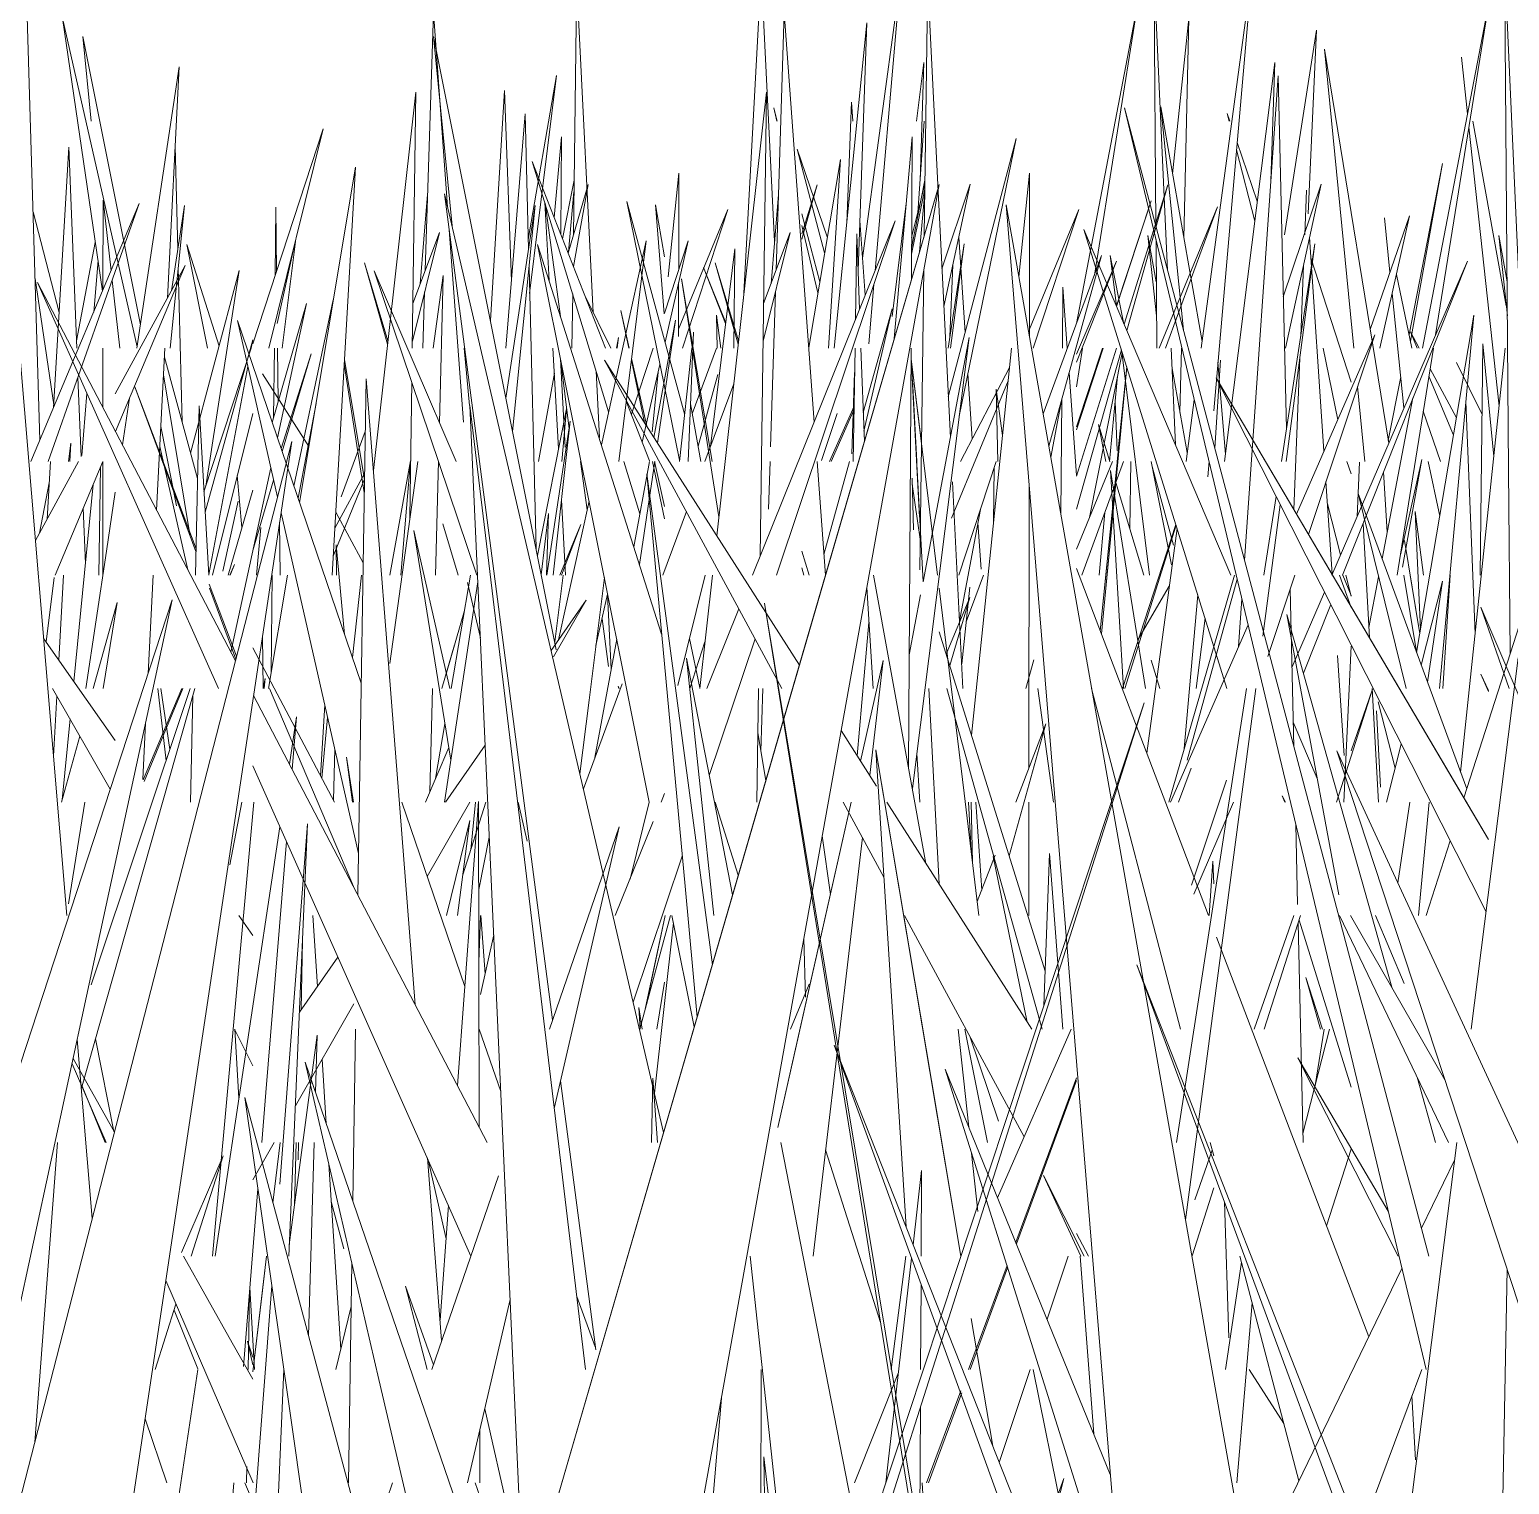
# Model space of a CAD drawing. Header units: millimetres. Extents: x -9575 to 27274, y -4387 to 11354.
# Drawn here: x -7130.47 to -7094.48, y 3080.31 to 3115.68 of the extents above; entities that cross this region are included whole.
import ezdxf

# ---------------------------------------------------------------- set-up
doc = ezdxf.new("R2010")
doc.units = ezdxf.units.MM
doc.layers.add('G-IMPT', color=8, linetype='Continuous', lineweight=9)

# ---------------------------------------------------------------- blocks, each defined once
blk = doc.blocks.new('Grass Array - 25_dwg-439225-North')
at = {"layer": 'G-IMPT'}
for p, q in [((-7113.111, 3109.125), (-7112.673, 3117.043)), ((-7112.353, 3110.527), (-7112.673, 3117.043)), ((-7130.217, 3105.694), (-7130.524, 3115.987)), ((-7128.694, 3109.318), (-7129.67, 3115.957)), ((-7127.852, 3107.96), (-7129.67, 3115.957)), ((-7110.901, 3107.931), (-7110.109, 3115.838)), ((-7110.319, 3109.817), (-7110.109, 3115.838)), ((-7098.979, 3115.196), (-7098.266, 3107.931)), ((-7098.979, 3115.196), (-7097.419, 3105.619)), ((-7097.419, 3105.619), (-7098.979, 3115.196)), ((-7118.34, 3110.576), (-7117.656, 3114.557)), ((-7118.307, 3109.26), (-7117.656, 3114.557)), ((-7119.262, 3108.602), (-7118.919, 3114.194)), ((-7118.919, 3114.194), (-7118.751, 3109.556)), ((-7110.596, 3110.977), (-7110.483, 3113.912)), ((-7110.45, 3113.449), (-7110.483, 3113.912)), ((-7101.298, 3113.449), (-7101.346, 3113.635)), ((-7101.281, 3113.449), (-7101.346, 3113.635)), ((-7125.042, 3108.04), (-7123.325, 3113.261)), ((-7124.648, 3107.931), (-7123.325, 3113.261)), ((-7108.127, 3106.751), (-7106.478, 3113.03)), ((-7107.86, 3106.275), (-7106.478, 3113.03)), ((-7100.614, 3111.507), (-7101.104, 3112.933)), ((-7129.516, 3112.821), (-7129.885, 3106.484)), ((-7129.516, 3112.821), (-7129.32, 3107.931)), ((-7111.069, 3110.636), (-7111.8, 3112.771)), ((-7111.134, 3110.25), (-7111.8, 3112.771)), ((-7111.522, 3107.948), (-7110.752, 3112.515)), ((-7111.041, 3107.931), (-7110.752, 3112.515)), ((-7100.674, 3111.021), (-7101.12, 3112.755)), ((-7116.386, 3106.384), (-7118.243, 3112.47)), ((-7116.463, 3107.931), (-7118.243, 3112.47)), ((-7109.021, 3110.214), (-7108.698, 3111.807)), ((-7109.019, 3110.62), (-7108.696, 3111.917)), ((-7117.833, 3109.573), (-7117.94, 3111.476)), ((-7117.556, 3108.701), (-7117.933, 3111.454)), ((-7115.945, 3111.493), (-7114.663, 3105.206)), ((-7115.945, 3111.493), (-7114.539, 3106.333)), ((-7104.04, 3108.958), (-7103.198, 3111.512)), ((-7104.035, 3108.945), (-7103.198, 3111.512)), ((-7129.75, 3108.8), (-7130.382, 3111.249)), ((-7124.496, 3109.7), (-7124.479, 3111.362)), ((-7124.46, 3109.809), (-7124.479, 3111.362)), ((-7102.998, 3107.931), (-7101.584, 3111.365)), ((-7102.848, 3107.931), (-7101.584, 3111.365)), ((-7097.869, 3108.381), (-7096.916, 3111.151)), ((-7097.631, 3107.931), (-7096.916, 3111.151)), ((-7097.389, 3109.776), (-7097.525, 3111.098)), ((-7110.146, 3109.216), (-7110.277, 3111.032)), ((-7129.327, 3108.112), (-7128.868, 3110.499)), ((-7115.028, 3108.782), (-7114.453, 3110.537)), ((-7115.014, 3108.076), (-7114.453, 3110.537)), ((-7113.321, 3110.348), (-7113.908, 3105.541)), ((-7113.321, 3110.348), (-7113.339, 3107.931)), ((-7128.908, 3108.809), (-7128.803, 3110.062)), ((-7104.041, 3108.961), (-7104.191, 3110.184)), ((-7103.867, 3108.552), (-7104.191, 3110.184)), ((-7129.881, 3106.549), (-7130.334, 3109.625)), ((-7126.551, 3105.375), (-7125.368, 3109.82)), ((-7126.182, 3104.572), (-7125.368, 3109.82)), ((-7119.593, 3102.413), (-7122.086, 3109.814)), ((-7120.097, 3105.172), (-7122.086, 3109.814)), ((-7120.407, 3109.695), (-7120.65, 3107.931)), ((-7120.65, 3107.931), (-7120.407, 3109.695)), ((-7120.407, 3109.695), (-7120.501, 3106.114)), ((-7114.079, 3109.894), (-7113.543, 3108.528)), ((-7114.079, 3109.894), (-7113.54, 3108.55)), ((-7096.853, 3107.931), (-7097.233, 3109.722)), ((-7105.353, 3107.931), (-7105.34, 3109.413)), ((-7105.234, 3107.931), (-7105.34, 3109.413)), ((-7097.048, 3106.477), (-7097.336, 3109.261)), ((-7124.04, 3104.579), (-7123.082, 3109.103)), ((-7116.335, 3107.931), (-7116.958, 3109.194)), ((-7115.285, 3105.756), (-7114.757, 3108.613)), ((-7115.2, 3105.624), (-7114.757, 3108.613)), ((-7113.744, 3107.931), (-7113.76, 3108.732)), ((-7113.658, 3107.931), (-7113.76, 3108.732)), ((-7110.195, 3106.367), (-7109.495, 3108.885)), ((-7110.178, 3105.913), (-7109.495, 3108.885)), ((-7114.454, 3105.172), (-7114.321, 3108.316)), ((-7126.226, 3104.44), (-7125.078, 3107.931)), ((-7126.197, 3103.94), (-7125.039, 3108.131)), ((-7125.076, 3107.931), (-7125.039, 3108.131)), ((-7124.532, 3106.247), (-7124.514, 3107.931)), ((-7124.422, 3106.628), (-7124.438, 3107.931)), ((-7117.604, 3105.493), (-7117.741, 3107.931)), ((-7115.833, 3106.325), (-7115.307, 3107.931)), ((-7114.667, 3105.172), (-7114.364, 3107.931)), ((-7105.011, 3106.014), (-7104.379, 3107.931)), ((-7105.011, 3105.949), (-7104.365, 3107.931)), ((-7104.692, 3103.816), (-7103.901, 3107.821)), ((-7103.237, 3102.413), (-7103.904, 3107.843)), ((-7126.384, 3104.761), (-7127.19, 3107.709)), ((-7126.11, 3102.431), (-7125.16, 3107.484)), ((-7124.352, 3105.493), (-7123.623, 3107.792)), ((-7124.326, 3105.415), (-7123.623, 3107.792)), ((-7115.568, 3105.649), (-7115.138, 3107.534)), ((-7101.648, 3105.496), (-7101.511, 3107.637)), ((-7101.386, 3105.343), (-7101.57, 3107.59)), ((-7129.291, 3107.221), (-7129.214, 3105.293)), ((-7126.568, 3103.4), (-7127.212, 3107.281)), ((-7110.475, 3105.358), (-7110.406, 3107.34)), ((-7107.832, 3105.172), (-7106.64, 3107.457)), ((-7105.011, 3104.839), (-7105.19, 3107.329)), ((-7129.199, 3105.321), (-7129.073, 3106.832)), ((-7098.174, 3106.995), (-7097.996, 3105.172)), ((-7123.94, 3104.286), (-7123.502, 3106.589)), ((-7117.413, 3106.458), (-7118.119, 3102.893)), ((-7117.413, 3106.458), (-7117.524, 3105.172)), ((-7115.389, 3105.193), (-7115.957, 3106.642)), ((-7111.014, 3105.172), (-7110.419, 3106.519)), ((-7110.972, 3105.172), (-7110.42, 3106.45)), ((-7105.388, 3103.88), (-7105.364, 3106.704)), ((-7096.157, 3105.172), (-7096.577, 3106.398)), ((-7126.017, 3102.413), (-7125.042, 3106.342)), ((-7117.887, 3102.413), (-7117.322, 3106.156)), ((-7117.737, 3102.413), (-7117.322, 3106.156)), ((-7111.214, 3105.201), (-7110.833, 3106.342)), ((-7104.299, 3105.172), (-7104.475, 3106.074)), ((-7104.203, 3105.172), (-7104.475, 3106.074)), ((-7126.619, 3102.54), (-7127.301, 3105.537)), ((-7129.961, 3105.172), (-7130.043, 3103.771)), ((-7121.71, 3102.413), (-7121.206, 3105.195)), ((-7121.029, 3105.172), (-7121.704, 3100.263)), ((-7121.704, 3100.263), (-7121.029, 3105.172)), ((-7121.441, 3102.413), (-7121.206, 3105.195)), ((-7120.525, 3105.172), (-7120.597, 3102.413)), ((-7116.911, 3103.998), (-7117.072, 3105.172)), ((-7115.628, 3103.899), (-7116.016, 3105.172)), ((-7115.775, 3103.103), (-7115.393, 3105.172)), ((-7115.637, 3102.672), (-7115.267, 3105.172)), ((-7111.154, 3102.918), (-7110.527, 3105.172)), ((-7107.03, 3103.682), (-7107.011, 3105.033)), ((-7105.011, 3103.04), (-7104.134, 3105.172)), ((-7104.879, 3102.413), (-7103.864, 3105.172)), ((-7102.698, 3102.66), (-7103.197, 3105.172)), ((-7103.174, 3105.056), (-7102.649, 3103.144)), ((-7102.649, 3103.144), (-7103.174, 3105.056)), ((-7098.333, 3104.879), (-7098.434, 3105.172)), ((-7096.178, 3103.845), (-7096.462, 3105.172)), ((-7130.226, 3103.434), (-7129.991, 3104.657)), ((-7125.305, 3103.567), (-7125.416, 3104.835)), ((-7125.036, 3103.013), (-7124.532, 3104.719)), ((-7123.084, 3102.87), (-7122.323, 3104.743)), ((-7123.045, 3103.551), (-7122.32, 3104.887)), ((-7108.977, 3103.514), (-7109.004, 3104.766)), ((-7103.372, 3102.413), (-7104.051, 3104.664)), ((-7117.432, 3102.413), (-7117.534, 3104.241)), ((-7129.164, 3104.04), (-7129.11, 3102.695)), ((-7098.592, 3102.907), (-7098.91, 3104.146)), ((-7096.646, 3101.089), (-7096.774, 3103.957)), ((-7096.574, 3102.413), (-7096.774, 3103.957)), ((-7124.371, 3102.413), (-7124.387, 3103.703)), ((-7117.574, 3102.413), (-7117.066, 3103.642)), ((-7117.531, 3102.413), (-7117.066, 3103.642)), ((-7096.664, 3100.985), (-7097.033, 3103.251)), ((-7124.596, 3100.033), (-7124.572, 3102.413)), ((-7120.219, 3099.654), (-7119.744, 3102.413)), ((-7117.493, 3102.413), (-7117.698, 3100.789)), ((-7103.522, 3100.837), (-7102.755, 3102.147)), ((-7098.612, 3102.413), (-7098.333, 3101.627)), ((-7098.534, 3102.413), (-7098.333, 3101.92)), ((-7098.333, 3101.9), (-7098.465, 3102.413)), ((-7096.664, 3100.985), (-7096.897, 3102.413)), ((-7116.697, 3100.7), (-7116.411, 3101.953)), ((-7116.389, 3100.192), (-7116.548, 3101.352)), ((-7116.721, 3097.975), (-7116.19, 3100.852)), ((-7127.274, 3099.654), (-7127.056, 3098.17)), ((-7120.669, 3099.654), (-7120.735, 3097.143)), ((-7097.26, 3097.722), (-7097.674, 3099.331)), ((-7120.595, 3097.47), (-7120.367, 3098.796)), ((-7120.84, 3096.895), (-7120.274, 3098.22))]:
    blk.add_line(p, q, dxfattribs=at)
blk = doc.blocks.new('Grass Array - 25_dwg-V17-North')
at = {"layer": 'G-IMPT'}
for p, q in [((-7104.04, 3108.958), (-7103.198, 3111.512)), ((-7104.035, 3108.945), (-7103.198, 3111.512)), ((-7105.011, 3106.014), (-7104.379, 3107.931)), ((-7105.011, 3105.949), (-7104.365, 3107.931))]:
    blk.add_line(p, q, dxfattribs=at)
blk = doc.blocks.new('Grass Array - Grass Array-440235-North')
for name in ['Grass Array - 25_dwg-439225-North', 'Grass Array - 25_dwg-V17-North']:
    blk.add_blockref(name, (0, 0))
blk = doc.blocks.new('Grass Array - 25_dwg-V27-North')
at = {"layer": 'G-IMPT'}
for p, q in [((-7108.895, 3105.172), (-7109, 3107.161)), ((-7108.779, 3105.628), (-7108.979, 3107.276)), ((-7103.985, 3105.533), (-7103.82, 3107.164)), ((-7103.968, 3105.576), (-7103.818, 3107.144)), ((-7104.437, 3101.062), (-7104.13, 3104.101)), ((-7104.406, 3100.982), (-7104.122, 3103.963))]:
    blk.add_line(p, q, dxfattribs=at)
blk = doc.blocks.new('Grass Array - 25_dwg-V31-North')
at = {"layer": 'G-IMPT'}
for p, q in [((-7108.824, 3103.82), (-7109.027, 3107.669)), ((-7108.779, 3105.628), (-7109.027, 3107.669)), ((-7103.985, 3105.533), (-7103.82, 3107.164)), ((-7103.968, 3105.576), (-7103.818, 3107.144)), ((-7126.421, 3102.985), (-7127.309, 3105.378)), ((-7126.42, 3103.053), (-7127.308, 3105.404)), ((-7104.437, 3101.062), (-7104.13, 3104.101)), ((-7104.406, 3100.982), (-7104.122, 3103.963))]:
    blk.add_line(p, q, dxfattribs=at)
blk = doc.blocks.new('Grass Array - 25_dwg-V35-North')
at = {"layer": 'G-IMPT'}
for p, q in [((-7108.824, 3103.82), (-7109.027, 3107.669)), ((-7108.779, 3105.628), (-7109.027, 3107.669)), ((-7104.022, 3105.172), (-7103.789, 3107.475)), ((-7104.006, 3105.172), (-7103.787, 3107.468)), ((-7126.421, 3102.985), (-7127.309, 3105.378)), ((-7126.42, 3103.053), (-7127.308, 3105.404)), ((-7104.437, 3101.062), (-7104.13, 3104.101)), ((-7104.406, 3100.982), (-7104.122, 3103.963)), ((-7127.216, 3098.509), (-7126.74, 3099.654))]:
    blk.add_line(p, q, dxfattribs=at)
blk = doc.blocks.new('Grass Array - Grass Array-440908-North')
for name in ['Grass Array - 25_dwg-V27-North', 'Grass Array - 25_dwg-V31-North', 'Grass Array - 25_dwg-V35-North', 'Grass Array - 25_dwg-V35-North']:
    blk.add_blockref(name, (0, 0))
blk = doc.blocks.new('Grass Array - 25_dwg-V18-North')
at = {"layer": 'G-IMPT'}
for p in [(-6379.938, 3105.525), (-6379.844, 3105.967)]:
    blk.add_line(p, (-6380.05, 3107.669), dxfattribs=at)
blk = doc.blocks.new('Grass Array - 25_dwg-V41-North')
at = {"layer": 'G-IMPT'}
for p, q in [((-7102.795, 3109.822), (-7103.129, 3117.22)), ((-7103.079, 3110.894), (-7103.129, 3117.22)), ((-7117.243, 3110.676), (-7117.162, 3116.831)), ((-7116.759, 3108.79), (-7117.162, 3116.831)), ((-7110.211, 3110.117), (-7109.272, 3117.087)), ((-7109.906, 3109.812), (-7109.272, 3117.087)), ((-7105.011, 3108.528), (-7103.515, 3116.317)), ((-7104.576, 3109.704), (-7103.515, 3116.317)), ((-7120.649, 3116.092), (-7120.846, 3109.825)), ((-7120.649, 3116.092), (-7120.303, 3111.37)), ((-7102.674, 3112.166), (-7102.277, 3115.949)), ((-7102.398, 3110.607), (-7102.277, 3115.949)), ((-7128.973, 3113.449), (-7129.174, 3115.506)), ((-7127.771, 3108.497), (-7129.174, 3115.506)), ((-7099.952, 3110.69), (-7099.178, 3115.664)), ((-7099.38, 3111.194), (-7099.178, 3115.664)), ((-7108.9, 3113.449), (-7108.721, 3114.874)), ((-7108.815, 3112), (-7108.721, 3114.874)), ((-7095.651, 3115.002), (-7095.502, 3113.624)), ((-7122.108, 3104.955), (-7121.078, 3114.158)), ((-7121.162, 3107.931), (-7121.078, 3114.158)), ((-7112.295, 3113.449), (-7112.373, 3113.774)), ((-7112.287, 3113.449), (-7112.373, 3113.774)), ((-7102.963, 3113.802), (-7102.41, 3108.369)), ((-7102.963, 3113.802), (-7101.954, 3108.094)), ((-7101.954, 3108.094), (-7102.963, 3113.802)), ((-7108.869, 3111.224), (-7108.714, 3113.449)), ((-7095.468, 3113.307), (-7094.736, 3106.521)), ((-7095.37, 3113.449), (-7094.559, 3108.963)), ((-7094.559, 3108.963), (-7095.37, 3113.449)), ((-7117.709, 3111.109), (-7117.534, 3113.069)), ((-7117.548, 3110.699), (-7117.534, 3113.069)), ((-7126.927, 3112.838), (-7126.864, 3110.337)), ((-7114.681, 3112.185), (-7114.941, 3109.667)), ((-7114.681, 3112.185), (-7114.683, 3109.833)), ((-7096.924, 3108.262), (-7096.107, 3112.422)), ((-7096.889, 3108.099), (-7096.107, 3112.422)), ((-7117.225, 3112.018), (-7117.506, 3110.59)), ((-7116.883, 3111.913), (-7117.369, 3110.241)), ((-7117.369, 3110.241), (-7116.883, 3111.913)), ((-7116.883, 3111.913), (-7117.241, 3109.916)), ((-7111.69, 3110.714), (-7111.318, 3111.898)), ((-7111.69, 3110.58), (-7111.318, 3111.898)), ((-7108.283, 3109.862), (-7107.594, 3111.919)), ((-7108.237, 3108.947), (-7107.594, 3111.919)), ((-7120.788, 3111.669), (-7120.969, 3109.495)), ((-7117.229, 3111.728), (-7117.361, 3110.27)), ((-7109.495, 3108.701), (-7109.143, 3111.511)), ((-7127.049, 3107.931), (-7126.703, 3111.398)), ((-7127.018, 3109.328), (-7126.703, 3111.398)), ((-7115.028, 3110.155), (-7115.25, 3111.414)), ((-7115.033, 3108.766), (-7115.25, 3111.414)), ((-7114.685, 3108.393), (-7113.487, 3111.304)), ((-7114.592, 3107.931), (-7113.487, 3111.304)), ((-7111.252, 3109.547), (-7111.69, 3111.196)), ((-7121.159, 3108.097), (-7120.503, 3110.746)), ((-7121.147, 3109.015), (-7120.503, 3110.746)), ((-7120.261, 3110.804), (-7119.919, 3106.133)), ((-7111.298, 3109.277), (-7111.69, 3110.915)), ((-7126.138, 3107.931), (-7126.643, 3110.453)), ((-7125.857, 3107.983), (-7126.643, 3110.453)), ((-7124.445, 3108.527), (-7124.016, 3110.475)), ((-7124.327, 3107.931), (-7124.004, 3110.526)), ((-7108.133, 3107.931), (-7107.742, 3110.466)), ((-7108.078, 3107.931), (-7107.742, 3110.466)), ((-7107.872, 3110.632), (-7107.717, 3108.311)), ((-7103.069, 3109.543), (-7103.273, 3110.67)), ((-7103.062, 3108.716), (-7103.273, 3110.67)), ((-7103.056, 3107.931), (-7103.077, 3110.569)), ((-7121.756, 3108.107), (-7122.327, 3110.009)), ((-7121.765, 3108.027), (-7122.327, 3110.009)), ((-7105.011, 3107.788), (-7104.034, 3110.048)), ((-7105.011, 3107.593), (-7104.034, 3110.048)), ((-7098.333, 3107.106), (-7099.309, 3110.128)), ((-7126.853, 3109.893), (-7126.759, 3106.134)), ((-7108.09, 3108.215), (-7108.021, 3109.945)), ((-7120.862, 3109.297), (-7120.905, 3107.931)), ((-7114.684, 3109.525), (-7114.685, 3108.218)), ((-7110.061, 3108.032), (-7109.935, 3109.48)), ((-7117.279, 3107.931), (-7117.261, 3109.252)), ((-7116.197, 3107.931), (-7116.148, 3108.192)), ((-7116.181, 3107.931), (-7116.148, 3108.192)), ((-7114.352, 3106.336), (-7113.762, 3107.931)), ((-7105.011, 3106.994), (-7104.861, 3107.931)), ((-7102.604, 3105.579), (-7102.71, 3107.931)), ((-7102.495, 3106.368), (-7102.459, 3107.931)), ((-7098.658, 3106.19), (-7099.015, 3107.931)), ((-7122.328, 3104.425), (-7122.817, 3107.541)), ((-7122.323, 3104.738), (-7122.811, 3107.643)), ((-7095.148, 3106.315), (-7095.768, 3107.586)), ((-7123.677, 3105.541), (-7124.803, 3107.303)), ((-7121.217, 3103.802), (-7121.173, 3107.103)), ((-7117.707, 3107.321), (-7118.092, 3105.172)), ((-7116.607, 3105.761), (-7116.688, 3107.373)), ((-7115.182, 3107.341), (-7115.331, 3105.897)), ((-7114.213, 3105.55), (-7113.731, 3107.291)), ((-7107.649, 3107.303), (-7107.544, 3105.724)), ((-7104.205, 3105.176), (-7104.013, 3107.252)), ((-7102.318, 3105.391), (-7102.687, 3107.435)), ((-7097.43, 3105.685), (-7097.126, 3107.231)), ((-7114.146, 3105.172), (-7114.395, 3106.576)), ((-7105.635, 3105.28), (-7105.364, 3106.695)), ((-7104.07, 3106.632), (-7104.023, 3105.44)), ((-7126.891, 3104.099), (-7127.276, 3106.023)), ((-7122.894, 3104.315), (-7122.304, 3105.902)), ((-7103.711, 3103.538), (-7103.692, 3105.172)), ((-7125.768, 3102.51), (-7125.393, 3104.213)), ((-7122.355, 3102.713), (-7123.022, 3103.947)), ((-7104.459, 3102.413), (-7104.319, 3103.935)), ((-7120.044, 3102.413), (-7120.418, 3103.658)), ((-7107.407, 3103.681), (-7107.332, 3102.561)), ((-7122.617, 3100.412), (-7122.393, 3102.413)), ((-7116.415, 3101.934), (-7116.325, 3100.125)), ((-7120.333, 3100.035), (-7119.892, 3101.555)), ((-7120.444, 3099.654), (-7120.135, 3100.719)), ((-7097.618, 3097.26), (-7097.713, 3099.11))]:
    blk.add_line(p, q, dxfattribs=at)
blk = doc.blocks.new('Grass Array - Grass Array-V47-North')
for name, p in [('Grass Array - 25_dwg-V41-North', (0, 0)), ('Grass Array - 25_dwg-V18-North', (-737.506, 0)), ('Grass Array - 25_dwg-V18-North', (-737.506, 0)), ('Grass Array - 25_dwg-V18-North', (-737.506, 0))]:
    blk.add_blockref(name, p)
blk = doc.blocks.new('Grass Array - 25_dwg-V48-North')
at = {"layer": 'G-IMPT'}
for p, q in [((-7093.931, 3102.413), (-7094.599, 3117.22)), ((-7094.503, 3104.974), (-7094.599, 3117.22)), ((-7108.713, 3110.676), (-7108.632, 3116.831)), ((-7108.077, 3105.761), (-7108.632, 3116.831)), ((-7101.976, 3107.931), (-7100.742, 3117.087)), ((-7101.673, 3106.403), (-7100.742, 3117.087)), ((-7096.596, 3107.931), (-7094.985, 3116.317)), ((-7096.279, 3108.256), (-7094.985, 3116.317)), ((-7112.119, 3116.092), (-7112.316, 3109.825)), ((-7112.119, 3116.092), (-7111.389, 3106.133)), ((-7120.194, 3110.904), (-7120.644, 3115.506)), ((-7117.659, 3100.595), (-7120.644, 3115.506)), ((-7126.828, 3114.772), (-7127.856, 3107.931)), ((-7126.828, 3114.772), (-7127.116, 3109.148)), ((-7101.408, 3105.172), (-7100.191, 3114.874)), ((-7100.285, 3112), (-7100.191, 3114.874)), ((-7100.925, 3102.768), (-7100.108, 3114.552)), ((-7099.906, 3105.97), (-7100.108, 3114.552)), ((-7113.757, 3103.364), (-7112.548, 3114.158)), ((-7112.7, 3102.881), (-7112.548, 3114.158)), ((-7118.884, 3107.931), (-7118.417, 3113.627)), ((-7118.417, 3113.627), (-7118.334, 3110.337)), ((-7096.51, 3083.1), (-7103.843, 3113.774)), ((-7100.758, 3102.138), (-7103.843, 3113.774)), ((-7109.441, 3108.169), (-7109.004, 3113.069)), ((-7109.025, 3109.602), (-7109.004, 3113.069)), ((-7123.904, 3104.181), (-7122.543, 3112.334)), ((-7123.11, 3102.413), (-7122.543, 3112.334)), ((-7106.151, 3112.185), (-7106.411, 3109.667)), ((-7106.151, 3112.185), (-7106.155, 3108.218)), ((-7126.244, 3050.319), (-7108.353, 3111.913)), ((-7108.353, 3111.913), (-7115.993, 3069.306)), ((-7108.353, 3111.913), (-7111.605, 3100.719)), ((-7108.695, 3112.018), (-7109.02, 3110.363)), ((-7103.851, 3108.513), (-7102.788, 3111.898)), ((-7103.786, 3108.36), (-7102.788, 3111.898)), ((-7099.981, 3109.179), (-7099.064, 3111.919)), ((-7099.926, 3107.931), (-7099.064, 3111.919)), ((-7130.436, 3105.172), (-7127.8, 3111.447)), ((-7130.014, 3105.172), (-7127.8, 3111.447)), ((-7128.682, 3109.348), (-7128.681, 3111.53)), ((-7128.487, 3109.81), (-7128.681, 3111.53)), ((-7117.751, 3091.598), (-7120.377, 3111.686)), ((-7117.749, 3100.426), (-7120.377, 3111.686)), ((-7112.258, 3111.669), (-7112.438, 3109.495)), ((-7108.699, 3111.728), (-7108.831, 3110.27)), ((-7099.461, 3110.69), (-7099.418, 3111.768)), ((-7118.885, 3106.719), (-7118.173, 3111.398)), ((-7118.722, 3105.904), (-7118.173, 3111.398)), ((-7104.718, 3100.095), (-7106.72, 3111.414)), ((-7103.944, 3077.582), (-7106.72, 3111.414)), ((-7106.155, 3108.393), (-7104.957, 3111.304)), ((-7106.062, 3107.931), (-7104.957, 3111.304)), ((-7112.888, 3102.413), (-7109.416, 3111.028)), ((-7112.629, 3108.097), (-7111.973, 3110.746)), ((-7112.617, 3109.015), (-7111.973, 3110.746)), ((-7112.306, 3102.413), (-7109.416, 3111.028)), ((-7110.385, 3108.623), (-7110.352, 3110.713)), ((-7110.285, 3108.872), (-7110.352, 3110.713)), ((-7101.353, 3099.654), (-7104.831, 3110.818)), ((-7101.258, 3102.413), (-7104.831, 3110.818)), ((-7129.559, 3094.136), (-7130.929, 3110.508)), ((-7115.854, 3099.173), (-7118.113, 3110.453)), ((-7115.098, 3100.976), (-7118.113, 3110.453)), ((-7116.563, 3105.58), (-7115.472, 3110.541)), ((-7116.14, 3105.172), (-7115.472, 3110.541)), ((-7100.029, 3105.172), (-7099.212, 3110.466)), ((-7099.914, 3105.172), (-7099.212, 3110.466)), ((-7099.342, 3110.632), (-7098.993, 3105.423)), ((-7094.539, 3109.543), (-7094.743, 3110.67)), ((-7094.532, 3108.716), (-7094.743, 3110.67)), ((-7113.226, 3108.107), (-7113.797, 3110.009)), ((-7113.234, 3108.027), (-7113.797, 3110.009)), ((-7105.822, 3106.336), (-7104.401, 3110.18)), ((-7105.683, 3105.55), (-7104.401, 3110.18)), ((-7098.805, 3102.413), (-7095.504, 3110.048)), ((-7098.543, 3102.413), (-7095.504, 3110.048)), ((-7128.382, 3106.822), (-7126.686, 3109.937)), ((-7128.38, 3105.906), (-7126.686, 3109.937)), ((-7118.323, 3109.893), (-7118.151, 3103.053)), ((-7113.866, 3105.172), (-7114.613, 3109.62)), ((-7113.704, 3103.83), (-7114.613, 3109.62)), ((-7108.819, 3102.538), (-7108.723, 3109.849)), ((-7099.559, 3108.215), (-7099.491, 3109.945)), ((-7125.462, 3100.328), (-7130.272, 3109.524)), ((-7125.877, 3099.654), (-7130.272, 3109.524)), ((-7128.276, 3107.931), (-7128.461, 3109.574)), ((-7112.332, 3109.297), (-7112.451, 3105.53)), ((-7124.567, 3106.123), (-7123.734, 3109.014)), ((-7124.441, 3105.754), (-7123.734, 3109.014)), ((-7124.439, 3104.312), (-7125.415, 3108.605)), ((-7122.403, 3099.784), (-7125.415, 3108.605)), ((-7115.884, 3107.931), (-7116.088, 3108.849)), ((-7115.896, 3107.931), (-7116.088, 3108.849)), ((-7096.741, 3100.532), (-7095.347, 3108.729)), ((-7096.183, 3099.654), (-7095.347, 3108.729)), ((-7109.002, 3097.225), (-7107.617, 3108.192)), ((-7108.741, 3102.246), (-7107.617, 3108.192)), ((-7099.661, 3103.896), (-7097.754, 3108.257)), ((-7099.371, 3103.404), (-7097.754, 3108.257)), ((-7096.726, 3107.931), (-7096.892, 3108.329)), ((-7096.679, 3107.931), (-7096.892, 3108.329)), ((-7128.683, 3106.485), (-7128.682, 3107.931)), ((-7127.178, 3107.931), (-7127.38, 3103.994)), ((-7119.767, 3106.539), (-7119.903, 3107.931)), ((-7110.441, 3105.172), (-7110.396, 3107.931)), ((-7110.169, 3105.661), (-7110.251, 3107.931)), ((-7109.094, 3097.733), (-7109.034, 3107.931)), ((-7106.591, 3107.931), (-7107.315, 3100.928)), ((-7105.011, 3104.818), (-7104.034, 3107.931)), ((-7105.011, 3104.017), (-7103.918, 3107.89)), ((-7096.939, 3104.144), (-7096.331, 3107.931)), ((-7095.194, 3102.413), (-7095.128, 3108.04)), ((-7094.865, 3105.294), (-7095.128, 3108.04)), ((-7095.017, 3103.851), (-7094.588, 3107.931)), ((-7112.172, 3099.654), (-7116.488, 3107.639)), ((-7111.749, 3100.222), (-7116.488, 3107.639)), ((-7115.518, 3106.121), (-7115.834, 3107.632)), ((-7115.461, 3106.033), (-7115.828, 3107.679)), ((-7108.741, 3102.246), (-7109.027, 3107.669)), ((-7108.388, 3102.413), (-7109.027, 3107.669)), ((-7104.437, 3101.062), (-7103.789, 3107.475)), ((-7104.406, 3100.982), (-7103.787, 3107.468)), ((-7099.727, 3104.007), (-7099.58, 3107.69)), ((-7122.485, 3094.636), (-7122.283, 3107.183)), ((-7122.283, 3107.183), (-7121.464, 3096.747)), ((-7108.046, 3103.797), (-7106.673, 3107.133)), ((-7101.616, 3107.209), (-7095.05, 3094.223)), ((-7101.616, 3107.209), (-7095.509, 3096.859)), ((-7094.995, 3095.989), (-7101.616, 3107.209)), ((-7095.843, 3105.815), (-7096.441, 3107.248)), ((-7095.772, 3106.233), (-7096.411, 3107.429)), ((-7126.42, 3103.053), (-7127.905, 3106.988)), ((-7126.421, 3102.985), (-7127.905, 3106.988)), ((-7114.045, 3105.172), (-7113.342, 3107.063)), ((-7106.92, 3105.172), (-7106.967, 3106.931)), ((-7106.81, 3105.808), (-7106.967, 3106.931)), ((-7128.038, 3106.719), (-7128.209, 3105.58)), ((-7126.434, 3102.413), (-7126.346, 3106.529)), ((-7126.109, 3102.413), (-7126.346, 3106.529)), ((-7118.462, 3077.582), (-7119.758, 3106.539)), ((-7118.525, 3096.246), (-7119.758, 3106.539)), ((-7102.347, 3105.172), (-7102.145, 3106.672)), ((-7097.58, 3102.81), (-7096.829, 3106.72)), ((-7095.54, 3106.632), (-7095.318, 3100.983)), ((-7134.136, 3066.547), (-7124.093, 3105.661)), ((-7125.638, 3095.371), (-7124.093, 3105.661)), ((-7129.517, 3105.172), (-7129.46, 3105.622)), ((-7129.485, 3105.172), (-7129.46, 3105.622)), ((-7130.322, 3103.257), (-7129.28, 3105.172)), ((-7129.847, 3102.413), (-7128.688, 3105.172)), ((-7128.741, 3105.046), (-7128.781, 3102.413)), ((-7128.684, 3102.421), (-7128.683, 3105.172)), ((-7125.573, 3100.54), (-7124.6, 3105.021)), ((-7115.028, 3103.778), (-7115.319, 3105.172)), ((-7115.028, 3104.083), (-7115.27, 3105.172)), ((-7112.462, 3105.172), (-7112.498, 3104.017)), ((-7111.319, 3105.172), (-7111.117, 3102.413)), ((-7107.869, 3102.413), (-7106.965, 3105.172)), ((-7104.18, 3104.957), (-7103.333, 3099.654)), ((-7104.18, 3104.957), (-7103.869, 3099.654)), ((-7101.813, 3104.804), (-7101.781, 3105.172)), ((-7098.188, 3103.841), (-7098.127, 3105.163)), ((-7097.134, 3102.907), (-7096.61, 3105.227)), ((-7097.083, 3102.604), (-7096.61, 3105.227)), ((-7094.503, 3104.974), (-7094.467, 3100.496)), ((-7128.92, 3104.62), (-7129.392, 3099.83)), ((-7113.864, 3092.94), (-7115.46, 3104.878)), ((-7114.529, 3094.85), (-7115.46, 3104.878)), ((-7108.809, 3103.291), (-7109.006, 3104.622)), ((-7108.023, 3104.682), (-7107.771, 3099.654)), ((-7098.944, 3104.685), (-7098.794, 3102.441)), ((-7097.455, 3103.461), (-7097.543, 3104.926)), ((-7128.382, 3104.431), (-7128.597, 3102.999)), ((-7125.638, 3102.413), (-7125.042, 3104.479)), ((-7106.159, 3104.573), (-7106.166, 3097.73)), ((-7100.454, 3102.413), (-7100.159, 3104.327)), ((-7096.996, 3099.654), (-7098.163, 3104.394)), ((-7095.52, 3097.217), (-7098.163, 3104.394)), ((-7122.469, 3095.646), (-7124.353, 3103.931)), ((-7118.025, 3102.422), (-7117.847, 3103.914)), ((-7117.901, 3102.413), (-7117.847, 3103.914)), ((-7117.605, 3100.841), (-7116.863, 3104.213)), ((-7115.071, 3102.413), (-7114.497, 3103.956)), ((-7107.853, 3101.292), (-7107.345, 3104.012)), ((-7100.476, 3100.932), (-7100.054, 3104.119)), ((-7096.939, 3104.144), (-7097.217, 3102.413)), ((-7124.951, 3102.413), (-7124.84, 3103.571)), ((-7120.247, 3099.654), (-7121.123, 3103.501)), ((-7120.225, 3097.916), (-7121.123, 3103.501)), ((-7103.888, 3099.654), (-7102.595, 3103.641)), ((-7103.835, 3099.654), (-7102.59, 3103.624)), ((-7103.303, 3098.082), (-7102.566, 3103.549)), ((-7097.888, 3100.89), (-7098.043, 3103.669)), ((-7095.017, 3103.851), (-7095.67, 3097.625)), ((-7095.591, 3096.998), (-7093.413, 3103.78)), ((-7122.807, 3100.967), (-7123.013, 3103.153)), ((-7123.002, 3102.413), (-7123.013, 3103.153)), ((-7129.1, 3099.654), (-7128.597, 3102.999)), ((-7111.514, 3102.413), (-7111.69, 3102.998)), ((-7125.595, 3102.413), (-7125.484, 3102.674)), ((-7125.593, 3102.413), (-7125.484, 3102.674)), ((-7111.64, 3102.413), (-7111.69, 3102.588)), ((-7102.427, 3095.78), (-7105.011, 3102.573)), ((-7130.067, 3100.787), (-7129.87, 3102.359)), ((-7129.754, 3100.343), (-7129.639, 3102.413)), ((-7127.461, 3102.413), (-7127.583, 3100.02)), ((-7125.434, 3100.44), (-7126.096, 3102.195)), ((-7125.452, 3100.369), (-7126.09, 3102.092)), ((-7124.66, 3099.654), (-7124.199, 3102.413)), ((-7120.381, 3096.895), (-7119.566, 3102.247)), ((-7119.505, 3100.888), (-7119.815, 3102.232)), ((-7116.862, 3099.372), (-7116.491, 3102.352)), ((-7114.701, 3099.73), (-7114.037, 3102.413)), ((-7114.172, 3099.654), (-7113.863, 3102.413)), ((-7109.956, 3099.654), (-7110.11, 3102.115)), ((-7108.672, 3095.405), (-7109.943, 3102.413)), ((-7107.743, 3097.112), (-7108.349, 3102.097)), ((-7107.605, 3102.116), (-7107.801, 3100.252)), ((-7107.693, 3101.277), (-7107.273, 3102.413)), ((-7102.766, 3096.895), (-7101.17, 3102.413)), ((-7102.316, 3097.915), (-7101.104, 3102.318)), ((-7100.758, 3102.138), (-7096.441, 3085.859)), ((-7100.36, 3100.434), (-7099.701, 3102.413)), ((-7099.814, 3102.073), (-7099.724, 3098.239)), ((-7097.901, 3101.136), (-7097.665, 3102.369)), ((-7096.739, 3100.548), (-7097.051, 3102.413)), ((-7096.628, 3100.226), (-7096.114, 3102.263)), ((-7096.476, 3099.812), (-7096.114, 3102.263)), ((-7095.923, 3102.413), (-7096.101, 3099.654)), ((-7133.708, 3081.324), (-7126.996, 3101.811)), ((-7129.08, 3092.176), (-7126.996, 3101.811)), ((-7128.339, 3101.746), (-7128.922, 3099.654)), ((-7128.676, 3099.654), (-7128.339, 3101.746)), ((-7117.785, 3100.582), (-7116.933, 3101.807)), ((-7117.727, 3100.426), (-7116.933, 3101.807)), ((-7103.844, 3048.964), (-7112.598, 3101.733)), ((-7111.014, 3091.933), (-7112.598, 3101.733)), ((-7109.078, 3100.472), (-7108.801, 3101.931)), ((-7108.18, 3100.493), (-7107.607, 3101.871)), ((-7108.093, 3100.214), (-7107.607, 3101.871)), ((-7102.063, 3101.934), (-7102.389, 3098.199)), ((-7101.07, 3100.675), (-7100.989, 3101.837)), ((-7099.77, 3100.183), (-7098.983, 3102.002)), ((-7113.87, 3099.978), (-7113.219, 3101.591)), ((-7102.1, 3099.654), (-7101.885, 3101.364)), ((-7098.634, 3094.641), (-7099.894, 3101.455)), ((-7097.343, 3092.392), (-7099.894, 3101.455)), ((-7099.493, 3100.028), (-7098.829, 3101.696)), ((-7093.458, 3097.613), (-7095.182, 3101.637)), ((-7094.487, 3099.654), (-7095.182, 3101.637)), ((-7110.056, 3101.258), (-7110.345, 3098.023)), ((-7105.773, 3092.788), (-7108.349, 3101.035)), ((-7102.723, 3096.895), (-7100.838, 3101.205)), ((-7128.382, 3098.395), (-7130.122, 3100.865)), ((-7123.049, 3096.895), (-7125.042, 3100.643)), ((-7124.786, 3099.657), (-7124.803, 3100.929)), ((-7118.775, 3076.031), (-7111.605, 3100.719)), ((-7114.17, 3099.675), (-7114.419, 3100.869)), ((-7114.045, 3100.791), (-7114.41, 3099.654)), ((-7113.939, 3097.544), (-7112.826, 3100.863)), ((-7107.564, 3098.521), (-7107.315, 3100.928)), ((-7098.508, 3096.895), (-7098.333, 3100.689)), ((-7117.749, 3100.426), (-7115.05, 3088.859)), ((-7114.495, 3100.397), (-7113.372, 3094.636)), ((-7114.495, 3100.397), (-7113.826, 3094.136)), ((-7109.711, 3100.335), (-7110.262, 3097.893)), ((-7110.262, 3097.893), (-7109.711, 3100.335)), ((-7109.711, 3100.335), (-7110.039, 3097.546)), ((-7106.045, 3100.353), (-7106.242, 3099.654)), ((-7102.981, 3099.654), (-7103.195, 3100.342)), ((-7098.499, 3098.025), (-7098.661, 3100.456)), ((-7095.411, 3091.377), (-7094.267, 3100.401)), ((-7124.786, 3099.654), (-7124.739, 3099.903)), ((-7124.762, 3099.654), (-7124.739, 3099.903)), ((-7113.87, 3099.978), (-7114, 3099.654)), ((-7104.718, 3100.095), (-7100.8, 3077.934)), ((-7094.995, 3099.609), (-7095.181, 3100.004)), ((-7094.995, 3099.584), (-7095.181, 3100.004)), ((-7129.907, 3099.654), (-7128.504, 3097.209)), ((-7129.208, 3089.937), (-7126.445, 3099.654)), ((-7128.969, 3092.451), (-7126.559, 3099.654)), ((-7127.704, 3097.434), (-7126.764, 3099.654)), ((-7127.678, 3097.397), (-7126.74, 3099.654)), ((-7127.147, 3097.897), (-7127.345, 3099.654)), ((-7122.565, 3094.789), (-7124.633, 3099.654)), ((-7117.001, 3097.22), (-7116.054, 3099.768)), ((-7116.136, 3099.654), (-7116.152, 3099.711)), ((-7116.129, 3099.654), (-7116.152, 3099.711)), ((-7112.743, 3099.654), (-7112.78, 3096.895)), ((-7112.683, 3098.136), (-7112.636, 3099.654)), ((-7108.604, 3099.654), (-7108.352, 3094.904)), ((-7107.335, 3096.7), (-7108.163, 3099.654)), ((-7105.569, 3096.895), (-7105.954, 3099.654)), ((-7102.481, 3091.377), (-7104.647, 3099.654)), ((-7102.582, 3088.618), (-7100.88, 3099.654)), ((-7100.67, 3099.467), (-7100.646, 3099.654)), ((-7098.685, 3096.895), (-7097.809, 3099.644)), ((-7098.333, 3098.139), (-7097.809, 3099.644)), ((-7097.664, 3096.895), (-7097.818, 3099.654)), ((-7129.883, 3098.013), (-7129.802, 3099.472)), ((-7126.551, 3096.895), (-7126.496, 3099.475)), ((-7119.338, 3088.618), (-7125.02, 3099.483)), ((-7123.29, 3099.258), (-7123.389, 3097.534)), ((-7117.676, 3054.258), (-7103.362, 3099.309)), ((-7116.862, 3099.372), (-7117.085, 3097.581)), ((-7106.338, 3090.33), (-7103.362, 3099.309)), ((-7100.67, 3099.467), (-7102.357, 3086.742)), ((-7129.483, 3098.915), (-7129.677, 3096.947)), ((-7124.148, 3097.815), (-7123.973, 3098.968)), ((-7124.079, 3097.683), (-7123.973, 3098.968)), ((-7123.358, 3097.475), (-7123.22, 3098.949)), ((-7115.854, 3099.173), (-7115.398, 3096.895)), ((-7099.157, 3097.471), (-7099.738, 3098.837)), ((-7129.244, 3098.499), (-7129.692, 3096.895)), ((-7127.645, 3098.812), (-7127.715, 3097.448)), ((-7112.563, 3097.42), (-7112.757, 3098.577)), ((-7109.871, 3097.282), (-7110.734, 3098.633)), ((-7106.647, 3095.585), (-7105.755, 3098.797)), ((-7106.489, 3096.895), (-7105.755, 3098.797)), ((-7123.076, 3096.945), (-7123.047, 3098.19)), ((-7120.35, 3096.895), (-7119.388, 3098.278)), ((-7109.889, 3098.163), (-7109.156, 3086.572)), ((-7109.889, 3098.163), (-7108.402, 3089.304)), ((-7107.823, 3085.859), (-7109.889, 3098.163)), ((-7085.6, 3058.27), (-7098.676, 3098.142)), ((-7094.642, 3089.405), (-7098.676, 3098.142)), ((-7097.469, 3096.895), (-7097.114, 3098.304)), ((-7125.042, 3097.779), (-7119.734, 3085.859)), ((-7122.617, 3096.895), (-7122.764, 3097.985)), ((-7122.587, 3096.895), (-7122.764, 3097.985)), ((-7108.819, 3096.895), (-7108.894, 3098.08)), ((-7102.529, 3096.895), (-7102.223, 3097.721)), ((-7102.527, 3096.895), (-7102.223, 3097.721)), ((-7101.362, 3097.427), (-7102.212, 3094.874)), ((-7115.028, 3097.105), (-7115.112, 3096.895)), ((-7107.743, 3097.112), (-7107.382, 3094.136)), ((-7099.941, 3096.895), (-7100.012, 3097.043)), ((-7099.927, 3096.895), (-7100.012, 3097.043)), ((-7129.522, 3094.419), (-7129.122, 3096.895)), ((-7126.019, 3085.859), (-7125.013, 3096.895)), ((-7125.594, 3095.371), (-7125.307, 3096.895)), ((-7121.088, 3091.964), (-7121.464, 3096.747)), ((-7121.416, 3096.895), (-7119.884, 3092.409)), ((-7120.798, 3095.086), (-7119.758, 3096.895)), ((-7120.062, 3090.003), (-7119.55, 3096.905)), ((-7119.931, 3095.13), (-7119.369, 3096.895)), ((-7119.623, 3096.895), (-7119.739, 3095.733)), ((-7119.536, 3088.996), (-7119.55, 3096.905)), ((-7118.366, 3095.948), (-7118.584, 3096.895)), ((-7115.867, 3095.023), (-7115.403, 3096.895)), ((-7113.233, 3095.114), (-7113.8, 3096.895)), ((-7112.27, 3088.987), (-7110.487, 3096.895)), ((-7109.693, 3095.066), (-7110.681, 3096.895)), ((-7109.624, 3096.895), (-7106.099, 3091.377)), ((-7107.633, 3096.895), (-7107.573, 3095.712)), ((-7107.574, 3096.895), (-7107.538, 3095.426)), ((-7107.457, 3096.895), (-7107.313, 3094.757)), ((-7107.335, 3096.7), (-7105.844, 3091.377)), ((-7106.167, 3096.895), (-7106.17, 3094.136)), ((-7101.192, 3096.895), (-7102.16, 3094.655)), ((-7097.195, 3094.934), (-7096.906, 3096.895)), ((-7096.692, 3094.136), (-7096.438, 3096.895)), ((-7094.995, 3095.989), (-7095.509, 3096.859)), ((-7124.384, 3087.605), (-7123.705, 3096.363)), ((-7124.164, 3085.859), (-7123.705, 3096.363)), ((-7120.326, 3094.136), (-7119.762, 3096.445)), ((-7120.058, 3094.136), (-7119.762, 3096.445)), ((-7115.303, 3096.421), (-7116.224, 3094.136)), ((-7110.544, 3096.641), (-7111.783, 3091.146)), ((-7099.68, 3096.358), (-7099.634, 3094.403)), ((-7125.957, 3085.859), (-7124.379, 3096.29)), ((-7119.546, 3094.771), (-7119.288, 3096.038)), ((-7118.525, 3096.246), (-7116.951, 3083.1)), ((-7116.128, 3096.291), (-7117.827, 3091.377)), ((-7116.128, 3096.291), (-7117.711, 3089.447)), ((-7110.217, 3096.036), (-7111.415, 3085.859)), ((-7110.994, 3094.646), (-7111.194, 3096.071)), ((-7096.51, 3094.136), (-7095.926, 3095.954)), ((-7124.722, 3089.837), (-7124.222, 3095.938)), ((-7107.423, 3094.474), (-7106.986, 3095.606)), ((-7105.804, 3091.94), (-7105.666, 3095.645)), ((-7105.341, 3091.377), (-7105.666, 3095.645)), ((-7102.427, 3095.78), (-7101.801, 3094.136)), ((-7125.638, 3095.371), (-7129.964, 3066.547)), ((-7115.789, 3092.028), (-7114.597, 3095.581)), ((-7106.206, 3091.545), (-7107.035, 3095.573)), ((-7101.785, 3094.136), (-7101.692, 3095.459)), ((-7101.673, 3094.909), (-7101.692, 3095.459)), ((-7114.529, 3094.85), (-7114.234, 3091.667)), ((-7125.042, 3093.654), (-7125.382, 3094.136)), ((-7123.466, 3092.415), (-7123.577, 3094.136)), ((-7119.543, 3093.001), (-7119.503, 3094.136)), ((-7119.392, 3092.716), (-7119.496, 3094.136)), ((-7115.627, 3091.377), (-7114.882, 3094.136)), ((-7115.497, 3091.858), (-7115.014, 3094.136)), ((-7115.463, 3091.985), (-7115.011, 3094.136)), ((-7115.273, 3089.818), (-7114.81, 3093.957)), ((-7114.846, 3094.136), (-7114.303, 3091.428)), ((-7106.283, 3088.755), (-7109.191, 3094.136)), ((-7100.687, 3091.377), (-7099.726, 3094.136)), ((-7100.443, 3091.377), (-7099.564, 3094.136)), ((-7099.623, 3093.952), (-7099.497, 3088.618)), ((-7099.599, 3094.026), (-7098.333, 3089.961)), ((-7095.966, 3088.618), (-7098.616, 3094.136)), ((-7096.053, 3090.143), (-7098.344, 3094.136)), ((-7097.039, 3092.487), (-7097.74, 3094.136)), ((-7123.863, 3091.846), (-7123.828, 3093.54)), ((-7119.503, 3092.214), (-7119.182, 3093.671)), ((-7111.6, 3092.149), (-7111.64, 3093.579)), ((-7101.603, 3093.613), (-7097.904, 3083.892)), ((-7123.905, 3091.784), (-7122.971, 3093.128)), ((-7097.514, 3077.582), (-7103.547, 3092.94)), ((-7100.562, 3084.866), (-7103.547, 3092.94)), ((-7115.028, 3092.515), (-7115.212, 3091.377)), ((-7111.514, 3092.467), (-7111.967, 3091.377)), ((-7099.436, 3092.627), (-7099.08, 3091.377)), ((-7099.436, 3092.627), (-7099.032, 3091.377)), ((-7099.032, 3091.377), (-7099.436, 3092.627)), ((-7129.08, 3092.176), (-7132.502, 3076.351)), ((-7122.579, 3091.99), (-7124.004, 3089.511)), ((-7115.616, 3091.377), (-7115.65, 3091.903)), ((-7115.57, 3091.377), (-7115.65, 3091.903)), ((-7111.014, 3091.933), (-7103.913, 3048)), ((-7125.042, 3090.481), (-7125.487, 3091.377)), ((-7125.473, 3091.377), (-7125.376, 3089.696)), ((-7122.605, 3087.187), (-7122.538, 3091.377)), ((-7119.531, 3091.377), (-7119.011, 3089.855)), ((-7107.628, 3088.989), (-7107.885, 3091.377)), ((-7107.171, 3088.618), (-7107.727, 3091.377)), ((-7106.93, 3087.276), (-7105.136, 3091.377)), ((-7099.503, 3088.837), (-7098.862, 3091.377)), ((-7098.988, 3091.377), (-7099.208, 3090.003)), ((-7128.943, 3086.773), (-7129.307, 3091.126)), ((-7128.416, 3088.885), (-7128.866, 3091.139)), ((-7128.416, 3088.885), (-7128.866, 3091.139)), ((-7123.475, 3091.225), (-7124.152, 3086.13)), ((-7123.475, 3091.225), (-7123.514, 3089.836)), ((-7112.27, 3088.987), (-7111.783, 3091.146)), ((-7104.563, 3074.953), (-7110.902, 3090.988)), ((-7108.077, 3083.205), (-7110.902, 3090.988)), ((-7107.607, 3091.207), (-7106.903, 3089.137)), ((-7129.408, 3090.657), (-7128.405, 3088.866)), ((-7121.971, 3082.856), (-7123.766, 3090.568)), ((-7109.258, 3048.307), (-7123.766, 3090.568)), ((-7123.252, 3089.071), (-7123.353, 3090.644)), ((-7097.187, 3085.859), (-7099.626, 3090.678)), ((-7097.43, 3086.946), (-7099.626, 3090.678)), ((-7129.435, 3090.535), (-7128.606, 3088.618)), ((-7106.338, 3090.33), (-7116.876, 3058.534)), ((-7104.188, 3080.547), (-7108.202, 3090.398)), ((-7108.202, 3090.398), (-7105.798, 3082.754)), ((-7105.476, 3088.933), (-7105.011, 3090.188)), ((-7096.281, 3088.618), (-7096.728, 3090.205)), ((-7129.192, 3089.991), (-7128.629, 3088.618)), ((-7124.722, 3089.837), (-7124.822, 3088.618)), ((-7116.702, 3083.578), (-7117.557, 3090.114)), ((-7115.345, 3088.618), (-7115.313, 3090.184)), ((-7115.196, 3088.618), (-7115.313, 3090.184)), ((-7106.472, 3086.152), (-7105.011, 3090.129)), ((-7124.147, 3082.154), (-7125.234, 3089.712)), ((-7120.503, 3072.065), (-7125.234, 3089.712)), ((-7107.823, 3085.859), (-7108.402, 3089.304)), ((-7094.642, 3089.405), (-7083.149, 3064.51)), ((-7105.476, 3088.933), (-7106.489, 3086.195)), ((-7129.789, 3088.618), (-7130.34, 3081.331)), ((-7124.518, 3088.618), (-7125.042, 3087.707)), ((-7124.371, 3088.618), (-7124.548, 3087.152)), ((-7124.548, 3087.152), (-7124.371, 3088.618)), ((-7123.988, 3088.618), (-7124.026, 3087.083)), ((-7123.936, 3088.196), (-7123.928, 3088.618)), ((-7123.549, 3088.618), (-7123.681, 3083.918)), ((-7112.198, 3088.618), (-7110.238, 3078.564)), ((-7109.768, 3084.222), (-7111.111, 3088.444)), ((-7101.711, 3088.434), (-7102.131, 3087.228)), ((-7101.673, 3088.291), (-7101.759, 3088.618)), ((-7100.907, 3048), (-7095.76, 3088.618)), ((-7098.932, 3086.594), (-7098.333, 3088.458)), ((-7126.77, 3085.948), (-7125.76, 3088.291)), ((-7126.535, 3085.859), (-7125.76, 3088.291)), ((-7122.901, 3083.592), (-7123.189, 3088.09)), ((-7120.447, 3083.801), (-7120.795, 3088.243)), ((-7120.339, 3086.276), (-7120.776, 3088.2)), ((-7107.407, 3086.937), (-7107.56, 3088.358)), ((-7096.62, 3086.533), (-7095.815, 3088.188)), ((-7119.061, 3087.808), (-7120.689, 3083.1)), ((-7108.982, 3086.133), (-7108.776, 3087.938)), ((-7108.786, 3085.859), (-7108.776, 3087.938)), ((-7104.823, 3085.859), (-7105.811, 3087.817)), ((-7104.905, 3085.859), (-7105.811, 3087.817)), ((-7124.915, 3087.492), (-7125.269, 3083.176)), ((-7102.201, 3085.86), (-7101.673, 3087.517)), ((-7123.131, 3087.183), (-7122.825, 3086.037)), ((-7120.486, 3084.3), (-7120.279, 3087.083)), ((-7101.305, 3083.873), (-7101.415, 3087.173)), ((-7104.718, 3085.859), (-7105.011, 3086.403)), ((-7126.721, 3085.859), (-7125.537, 3083.745)), ((-7125.042, 3083.046), (-7124.703, 3085.859)), ((-7124.703, 3085.859), (-7124.837, 3084.744)), ((-7122.715, 3080.341), (-7122.629, 3085.685)), ((-7111.69, 3074.139), (-7112.942, 3085.859)), ((-7109.586, 3080.855), (-7109.02, 3085.804)), ((-7109.163, 3085.859), (-7109.514, 3083.1)), ((-7106.7, 3085.625), (-7107.634, 3083.1)), ((-7107.592, 3083.1), (-7106.684, 3085.574)), ((-7105.215, 3085.859), (-7105.727, 3084.324)), ((-7104.92, 3085.859), (-7104.59, 3081.534)), ((-7103.12, 3073.163), (-7097.096, 3085.552)), ((-7101.371, 3083.207), (-7100.998, 3085.709)), ((-7099.606, 3080.39), (-7101.037, 3085.859)), ((-7094.542, 3085.536), (-7095.096, 3055.566)), ((-7127.155, 3085.261), (-7125.028, 3080.341)), ((-7108.8, 3083.1), (-7108.79, 3085.169)), ((-7124.575, 3085.134), (-7127.012, 3053.706)), ((-7125.123, 3084.956), (-7125.149, 3083.1)), ((-7125.149, 3083.1), (-7125.123, 3084.956)), ((-7125.111, 3085.093), (-7124.997, 3083.1)), ((-7120.801, 3083.1), (-7121.323, 3085.129)), ((-7120.649, 3083.217), (-7121.323, 3085.129)), ((-7118.785, 3084.801), (-7119.816, 3080.341)), ((-7116.712, 3083.649), (-7117.164, 3084.878)), ((-7100.562, 3084.866), (-7097.34, 3076.153)), ((-7127.414, 3083.1), (-7126.908, 3084.689)), ((-7126.955, 3084.541), (-7126.372, 3083.119)), ((-7125.042, 3083.046), (-7124.837, 3084.744)), ((-7123.021, 3083.1), (-7122.646, 3084.633)), ((-7101.11, 3080.341), (-7100.74, 3084.723)), ((-7107.048, 3081.238), (-7107.568, 3084.339)), ((-7107.048, 3081.238), (-7107.568, 3084.339)), ((-7125.537, 3083.745), (-7125.042, 3082.861)), ((-7125.042, 3083.216), (-7125.166, 3083.791)), ((-7125.042, 3083.401), (-7125.166, 3083.791)), ((-7127.831, 3073.478), (-7126.375, 3083.1)), ((-7125.792, 3048.63), (-7124.285, 3083.1)), ((-7112.719, 3072.065), (-7112.676, 3083.1)), ((-7110.408, 3080.341), (-7109.338, 3083.027)), ((-7104.033, 3072.065), (-7108.077, 3083.205)), ((-7106.134, 3083.1), (-7106.888, 3080.836)), ((-7106.061, 3083.1), (-7105.147, 3078.562)), ((-7101.762, 3069.306), (-7096.616, 3083.1)), ((-7101.371, 3083.207), (-7101.387, 3083.1)), ((-7100.811, 3083.1), (-7099.971, 3081.785)), ((-7121.971, 3082.856), (-7116.545, 3059.546)), ((-7104.246, 3077.825), (-7105.798, 3082.754)), ((-7113.644, 3082.405), (-7114.984, 3066.679)), ((-7107.825, 3082.585), (-7108.655, 3080.341)), ((-7108.605, 3080.341), (-7107.802, 3082.529)), ((-7096.855, 3082.461), (-7096.768, 3080.906)), ((-7124.147, 3082.154), (-7121.902, 3066.547)), ((-7118.486, 3078.127), (-7119.4, 3082.143)), ((-7108.822, 3078.793), (-7108.805, 3082.18)), ((-7127.126, 3080.341), (-7127.659, 3081.902)), ((-7119.522, 3081.613), (-7119.52, 3080.341)), ((-7112.509, 3075.001), (-7112.609, 3080.974)), ((-7111.883, 3074.823), (-7112.609, 3080.974)), ((-7109.586, 3080.855), (-7109.645, 3080.341)), ((-7125.189, 3080.341), (-7125.183, 3080.738)), ((-7125.501, 3080.341), (-7126.406, 3069.306)), ((-7125.232, 3080.341), (-7125.042, 3079.879)), ((-7121.643, 3080.341), (-7122.251, 3078.583)), ((-7118.995, 3078.528), (-7119.635, 3080.341)), ((-7108.762, 3080.341), (-7108.587, 3077.582)), ((-7106.002, 3078.594), (-7105.319, 3080.448)), ((-7105.872, 3078.263), (-7105.319, 3080.448))]:
    blk.add_line(p, q, dxfattribs=at)
blk = doc.blocks.new('Grass Array - Grass Array-V52-North')
for name in ['Grass Array - 25_dwg-V48-North', 'Grass Array - 25_dwg-V35-North', 'Grass Array - 25_dwg-V35-North', 'Grass Array - 25_dwg-V35-North']:
    blk.add_blockref(name, (0, 0))
blk = doc.blocks.new('Grass Array - Grass Array-V53-North')
blk.add_blockref('Grass Array - 25_dwg-V35-North', (0, 0))
blk.add_blockref('Grass Array - 25_dwg-V35-North', (0, 0))
blk.add_blockref('Grass Array - 25_dwg-V35-North', (0, 0))
blk.add_blockref('Grass Array - 25_dwg-V35-North', (0, 0))

msp = doc.modelspace()

# ---------------------------------------------------------------- block references
for name in ['Grass Array - Grass Array-V47-North', 'Grass Array - Grass Array-V52-North', 'Grass Array - Grass Array-440235-North', 'Grass Array - Grass Array-440908-North', 'Grass Array - Grass Array-V53-North', 'Grass Array - Grass Array-V53-North']:
    msp.add_blockref(name, (0, 0))

doc.saveas('drawing.dxf')
